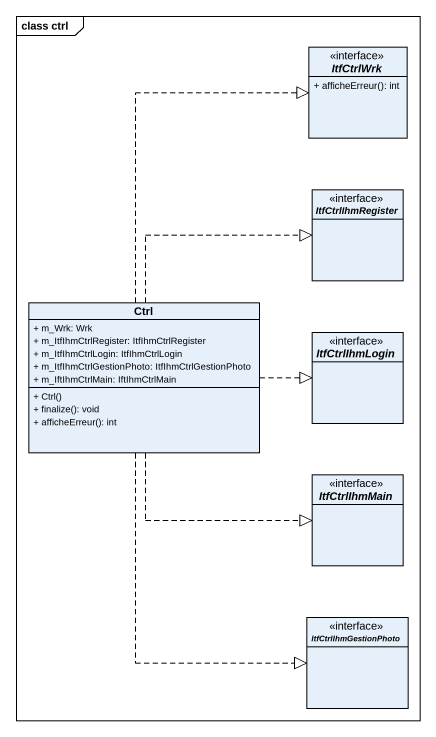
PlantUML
@startuml
mainframe class ctrl
hide circle
hide empty members
skinparam classAttributeIconSize 0
interface ItfCtrlWrk <<interface>> {
  + afficheErreur(): int
}
interface ItfCtrlIhmRegister <<interface>>
class Ctrl {
  + m_Wrk: Wrk
  + m_ItfIhmCtrlRegister: ItfIhmCtrlRegister
  + m_ItfIhmCtrlLogin: ItfIhmCtrlLogin
  + m_ItfIhmCtrlGestionPhoto: ItfIhmCtrlGestionPhoto
  + m_IftIhmCtrlMain: IftIhmCtrlMain
  + Ctrl()
  + finalize(): void
  + afficheErreur(): int
}
interface ItfCtrlIhmLogin <<interface>>
interface ItfCtrlIhmMain <<interface>>
interface ItfCtrlIhmGestionPhoto
Ctrl .up.|> ItfCtrlWrk
Ctrl .up.|> ItfCtrlIhmRegister
Ctrl .right.|> ItfCtrlIhmLogin
Ctrl ..|> ItfCtrlIhmMain
Ctrl ..|> ItfCtrlIhmGestionPhoto
@enduml
